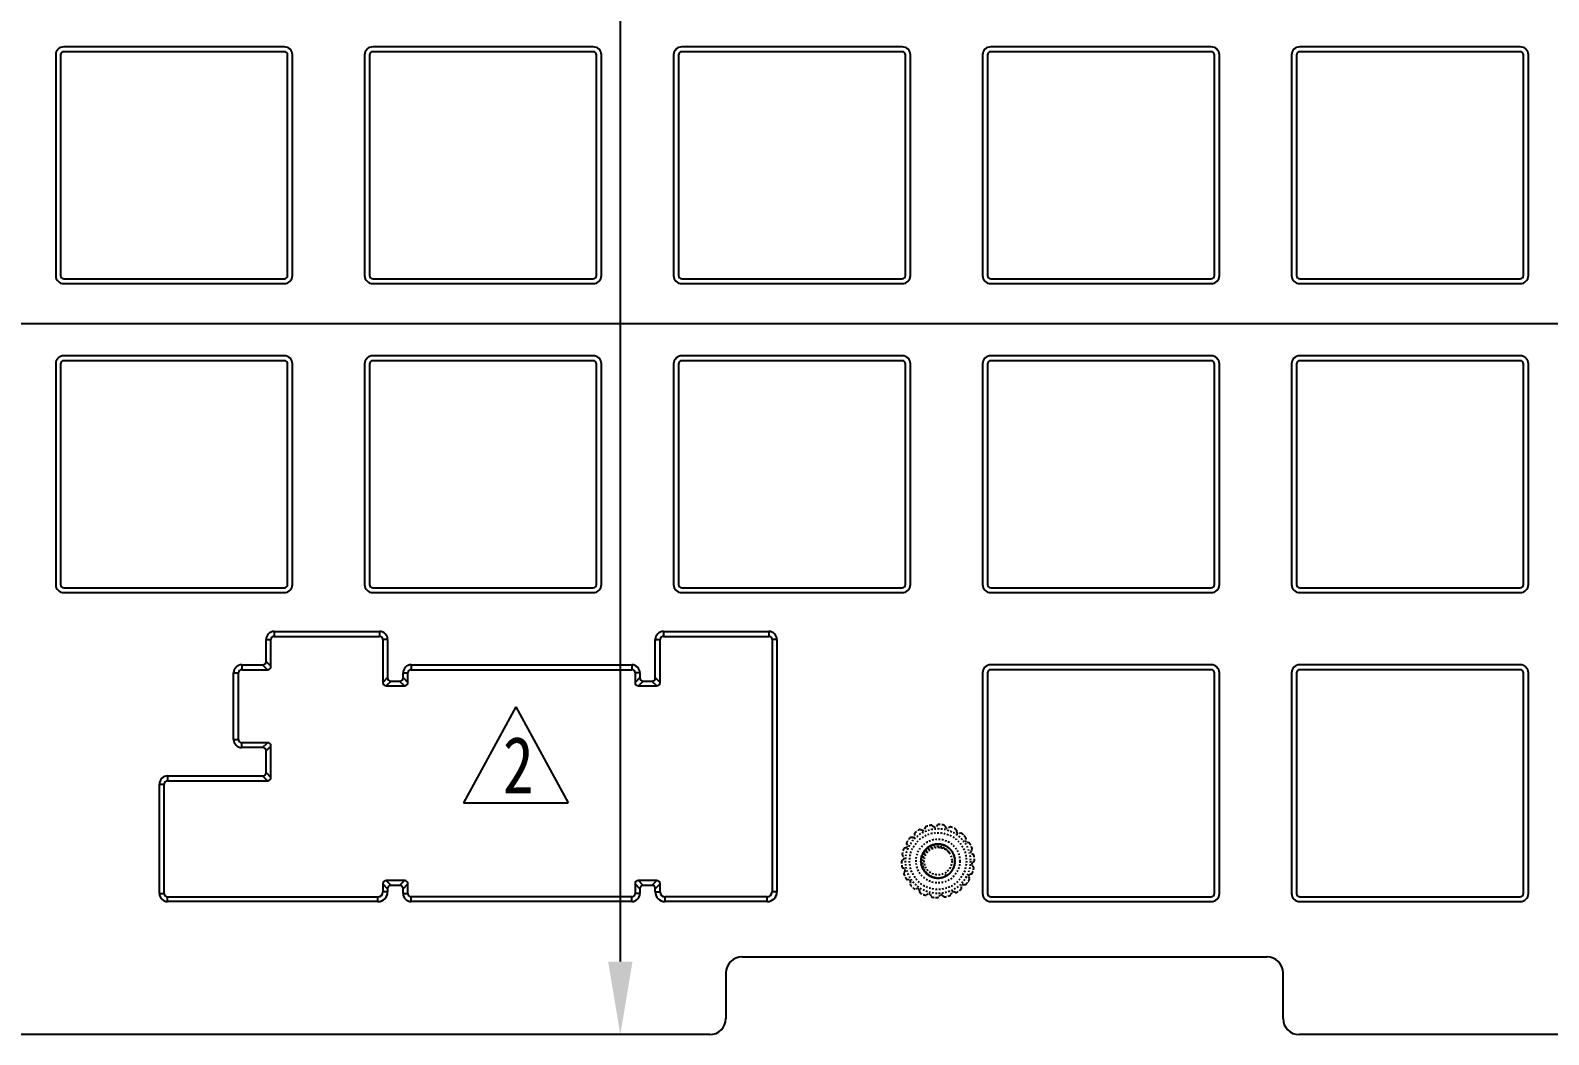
# Model space of a CAD drawing. Header units: inches. Extents: x 1493 to 1950, y -14 to 309.
# Drawn here: x 1706.8 to 1800.4, y 139.2 to 201.1 of the extents above; entities that cross this region are included whole.
import ezdxf

# ---------------------------------------------------------------- set-up
doc = ezdxf.new("R2010")
doc.units = ezdxf.units.IN
doc.header["$LTSCALE"] = 0.909449
doc.header["$MEASUREMENT"] = 0
doc.header["$PDMODE"] = 3
doc.header["$PDSIZE"] = 0.3125
doc.linetypes.add('HIDDEN', pattern=[0.2, 0.1, -0.1])
doc.linetypes.add('PHANTOM', pattern=[0.8, 0.45, -0.05, 0.1, -0.05, 0.1, -0.05])
doc.layers.get('0').update_dxf_attribs({"linetype": 'CONTINUOUS'})
doc.layers.get('Defpoints').update_dxf_attribs({"linetype": 'CONTINUOUS'})
doc.layers.add('DEFAULT_2', color=8, linetype='HIDDEN')
doc.layers.add('DEFAULT_3', color=7, linetype='PHANTOM')
doc.styles.get("Standard").update_dxf_attribs({"font": 'txt', "width": 0.8})
doc.dimstyles.get("Standard").update_dxf_attribs({"dimtxt": 6, "dimasz": 4.5, "dimexe": 1, "dimexo": 1, "dimgap": 0.09, "dimtad": 0, "dimzin": 1, "dimdsep": 46, "dimtxsty": 'Standard', "dimcen": 0.09, "dimclrd": 5, "dimclre": 5, "dimclrt": 1, "dimadec": 0, "dimazin": 0, "dimtp": 0.01, "dimtm": 0.01, "dimtfac": 1, "dimtofl": 0, "dimtmove": 0, "dimatfit": 3, "dimfxl": 0, "dimtolj": 1, "dimtzin": 4, "dimarcsym": 0})

# ---------------------------------------------------------------- blocks, each defined once
blk = doc.blocks.new('*D13')
at = {"layer": 'DEFAULT_3', "color": 3, "linetype": 'ByBlock', "lineweight": -2}
for p, q in [((1863.07, 196.292), (1863.07, 182.016)), ((1587.22, 191.792), (1587.22, 182.016)), ((1587.22, 183.016), (1581.48, 183.016)), ((1858.57, 183.016), (1591.72, 183.016))]:
    blk.add_line(p, q, dxfattribs=at)
at = {"layer": 'DEFAULT_3', "color": 3, "linetype": 'ByBlock'}
for points in [[(1591.72, 183.766), (1591.72, 182.266), (1587.22, 183.016)], [(1858.57, 182.266), (1858.57, 183.766), (1863.07, 183.016)]]:
    blk.add_solid(points, dxfattribs=at)
at = {"layer": 'Defpoints', "color": 0, "linetype": 'ByBlock'}
for p in [(1863.07, 197.292), (1587.22, 192.792), (1587.22, 183.016)]:
    blk.add_point(p, dxfattribs=at)
at = {"layer": 'DEFAULT_3', "color": 3, "linetype": 'ByBlock', "insert": (1563.83, 183.016), "char_height": 6, "attachment_point": 5}
blk.add_mtext('\\A1;275.85{\\H0.7x;\\S+0^ -0.2;}', dxfattribs=at)
blk = doc.blocks.new('*D19')
at = {"layer": 'DEFAULT_3', "color": 3, "linetype": 'ByBlock', "lineweight": -2}
for p, q in [((1743.135, 241.592), (1743.135, 246.092)), ((1742.135, 241.592), (1742.135, 241.592)), ((1743.135, 143.692), (1743.135, 237.092)), ((1747.645, 139.192), (1742.135, 139.192))]:
    blk.add_line(p, q, dxfattribs=at)
at = {"layer": 'DEFAULT_3', "color": 3, "linetype": 'ByBlock'}
for points in [[(1743.885, 237.092), (1742.385, 237.092), (1743.135, 241.592)], [(1742.385, 143.692), (1743.885, 143.692), (1743.135, 139.192)]]:
    blk.add_solid(points, dxfattribs=at)
at = {"layer": 'Defpoints', "color": 0, "linetype": 'ByBlock'}
for p in [(1743.135, 241.592), (1743.135, 241.592), (1748.645, 139.192)]:
    blk.add_point(p, dxfattribs=at)
at = {"layer": 'DEFAULT_3', "color": 3, "linetype": 'ByBlock', "insert": (1743.135, 263.382), "char_height": 6, "attachment_point": 5, "rotation": 90}
blk.add_mtext('\\A1;102.40%%P0.1', dxfattribs=at)

msp = doc.modelspace()

# ---------------------------------------------------------------- linework, layer by layer
at = {"color": 7, "linetype": 'Continuous'}
for p, q in [((1708.32, 199.592), (1708.32, 185.992)), ((1708.62, 199.592), (1708.62, 185.992)), ((1722.42, 200.092), (1708.82, 200.092)), ((1722.42, 199.792), (1708.82, 199.792)), ((1722.62, 185.992), (1722.62, 199.592)), ((1722.92, 185.992), (1722.92, 199.592)), ((1727.37, 199.592), (1727.37, 185.992)), ((1727.67, 199.592), (1727.67, 185.992)), ((1741.47, 200.092), (1727.87, 200.092)), ((1741.47, 199.792), (1727.87, 199.792)), ((1741.67, 185.992), (1741.67, 199.592)), ((1741.97, 185.992), (1741.97, 199.592)), ((1746.42, 199.592), (1746.42, 185.992)), ((1746.72, 199.592), (1746.72, 185.992)), ((1760.52, 200.092), (1746.92, 200.092)), ((1760.52, 199.792), (1746.92, 199.792)), ((1760.72, 185.992), (1760.72, 199.592)), ((1761.02, 185.992), (1761.02, 199.592)), ((1765.47, 199.592), (1765.47, 185.992)), ((1765.77, 199.592), (1765.77, 185.992)), ((1779.57, 200.092), (1765.97, 200.092)), ((1779.57, 199.792), (1765.97, 199.792)), ((1779.77, 185.992), (1779.77, 199.592)), ((1780.07, 185.992), (1780.07, 199.592)), ((1784.52, 199.592), (1784.52, 185.992)), ((1784.82, 199.592), (1784.82, 185.992)), ((1798.62, 200.092), (1785.02, 200.092)), ((1798.62, 199.792), (1785.02, 199.792)), ((1798.82, 185.992), (1798.82, 199.592)), ((1799.12, 185.992), (1799.12, 199.592)), ((1708.82, 185.792), (1722.42, 185.792)), ((1708.82, 185.492), (1722.42, 185.492)), ((1727.87, 185.792), (1741.47, 185.792)), ((1727.87, 185.492), (1741.47, 185.492)), ((1746.92, 185.792), (1760.52, 185.792)), ((1746.92, 185.492), (1760.52, 185.492)), ((1765.97, 185.792), (1779.57, 185.792)), ((1765.97, 185.492), (1779.57, 185.492)), ((1785.02, 185.792), (1798.62, 185.792)), ((1785.02, 185.492), (1798.62, 185.492)), ((1722.42, 181.042), (1708.82, 181.042)), ((1722.42, 180.742), (1708.82, 180.742)), ((1741.47, 181.042), (1727.87, 181.042)), ((1741.47, 180.742), (1727.87, 180.742)), ((1760.52, 181.042), (1746.92, 181.042)), ((1760.52, 180.742), (1746.92, 180.742)), ((1779.57, 181.042), (1765.97, 181.042)), ((1779.57, 180.742), (1765.97, 180.742)), ((1798.62, 181.042), (1785.02, 181.042)), ((1798.62, 180.742), (1785.02, 180.742)), ((1708.32, 180.542), (1708.32, 166.942)), ((1708.62, 180.542), (1708.62, 166.942)), ((1722.62, 166.942), (1722.62, 180.542)), ((1722.92, 166.942), (1722.92, 180.542)), ((1727.37, 180.542), (1727.37, 166.942)), ((1727.67, 180.542), (1727.67, 166.942)), ((1741.67, 166.942), (1741.67, 180.542)), ((1741.97, 166.942), (1741.97, 180.542)), ((1746.42, 180.542), (1746.42, 166.942)), ((1746.72, 180.542), (1746.72, 166.942)), ((1760.72, 166.942), (1760.72, 180.542)), ((1761.02, 166.942), (1761.02, 180.542)), ((1765.47, 180.542), (1765.47, 166.942)), ((1765.77, 180.542), (1765.77, 166.942)), ((1779.77, 166.942), (1779.77, 180.542)), ((1780.07, 166.942), (1780.07, 180.542)), ((1784.52, 180.542), (1784.52, 166.942)), ((1784.82, 180.542), (1784.82, 166.942)), ((1798.82, 166.942), (1798.82, 180.542)), ((1799.12, 166.942), (1799.12, 180.542)), ((1708.82, 166.742), (1722.42, 166.742)), ((1727.87, 166.742), (1741.47, 166.742)), ((1746.92, 166.742), (1760.52, 166.742)), ((1765.97, 166.742), (1779.57, 166.742)), ((1785.02, 166.742), (1798.62, 166.742)), ((1708.82, 166.442), (1722.42, 166.442)), ((1727.87, 166.442), (1741.47, 166.442)), ((1746.92, 166.442), (1760.52, 166.442)), ((1765.97, 166.442), (1779.57, 166.442)), ((1785.02, 166.442), (1798.62, 166.442)), ((1721.792, 164.048), (1728.289, 164.048)), ((1721.792, 164.048), (1721.792, 163.748)), ((1728.289, 164.048), (1728.289, 163.748)), ((1745.792, 164.048), (1752.289, 164.048)), ((1745.792, 164.048), (1745.792, 163.748)), ((1752.289, 164.048), (1752.289, 163.748)), ((1721.292, 163.548), (1721.592, 163.548)), ((1721.292, 162.204), (1721.292, 163.548)), ((1721.592, 161.892), (1721.592, 163.548)), ((1721.792, 163.748), (1728.289, 163.748)), ((1728.789, 163.548), (1728.489, 163.548)), ((1728.489, 163.548), (1728.489, 160.892)), ((1728.789, 163.548), (1728.789, 161.204)), ((1745.292, 163.548), (1745.592, 163.548)), ((1745.292, 161.204), (1745.292, 163.548)), ((1745.592, 160.892), (1745.592, 163.548)), ((1745.792, 163.748), (1752.289, 163.748)), ((1752.789, 163.548), (1752.489, 163.548)), ((1752.489, 163.548), (1752.489, 147.992)), ((1752.789, 163.548), (1752.789, 147.992)), ((1719.792, 161.992), (1721.079, 161.992)), ((1719.792, 161.992), (1719.792, 161.692)), ((1721.079, 161.992), (1721.379, 161.692)), ((1721.292, 162.204), (1721.592, 161.904)), ((1730.24, 161.992), (1743.84, 161.992)), ((1730.24, 161.992), (1730.24, 161.692)), ((1743.84, 161.992), (1743.84, 161.692)), ((1779.57, 161.992), (1765.97, 161.992)), ((1798.62, 161.992), (1785.02, 161.992)), ((1719.292, 161.492), (1719.592, 161.492)), ((1719.292, 157.392), (1719.292, 161.492)), ((1719.592, 157.392), (1719.592, 161.492)), ((1719.792, 161.692), (1721.392, 161.692)), ((1728.789, 161.204), (1728.489, 160.904)), ((1729.74, 161.492), (1730.04, 161.492)), ((1729.74, 161.204), (1729.74, 161.492)), ((1729.74, 161.204), (1730.04, 160.904)), ((1730.04, 160.892), (1730.04, 161.492)), ((1730.24, 161.692), (1743.84, 161.692)), ((1744.34, 161.492), (1744.04, 161.492)), ((1744.04, 161.492), (1744.04, 160.892)), ((1744.34, 161.204), (1744.04, 160.904)), ((1744.34, 161.492), (1744.34, 161.204)), ((1745.292, 161.204), (1745.592, 160.904)), ((1765.47, 161.492), (1765.47, 147.892)), ((1765.77, 161.492), (1765.77, 147.892)), ((1779.57, 161.692), (1765.97, 161.692)), ((1779.77, 147.892), (1779.77, 161.492)), ((1780.07, 147.892), (1780.07, 161.492)), ((1784.52, 161.492), (1784.52, 147.892)), ((1784.82, 161.492), (1784.82, 147.892)), ((1798.62, 161.692), (1785.02, 161.692)), ((1798.82, 147.892), (1798.82, 161.492)), ((1799.12, 147.892), (1799.12, 161.492)), ((1728.689, 160.692), (1729.84, 160.692)), ((1729.001, 160.992), (1728.701, 160.692)), ((1729.001, 160.992), (1729.528, 160.992)), ((1729.528, 160.992), (1729.828, 160.692)), ((1744.24, 160.692), (1745.392, 160.692)), ((1744.552, 160.992), (1744.252, 160.692)), ((1744.552, 160.992), (1745.079, 160.992)), ((1745.079, 160.992), (1745.379, 160.692)), ((1719.292, 157.392), (1719.592, 157.392)), ((1721.392, 157.192), (1719.792, 157.192)), ((1719.792, 156.892), (1719.792, 157.192)), ((1721.079, 156.892), (1719.792, 156.892)), ((1721.079, 156.892), (1721.379, 157.192)), ((1721.292, 156.68), (1721.592, 156.98)), ((1721.292, 155.353), (1721.292, 156.68)), ((1721.592, 155.041), (1721.592, 156.992)), ((1714.717, 154.641), (1715.017, 154.641)), ((1714.717, 147.892), (1714.717, 154.641)), ((1715.017, 147.892), (1715.017, 154.641)), ((1715.217, 155.141), (1721.079, 155.141)), ((1715.217, 155.141), (1715.217, 154.841)), ((1715.217, 154.841), (1721.392, 154.841)), ((1721.079, 155.141), (1721.379, 154.841)), ((1721.292, 155.353), (1721.592, 155.053)), ((1728.489, 148.492), (1728.489, 147.992)), ((1728.789, 148.18), (1728.489, 148.48)), ((1728.789, 147.992), (1728.489, 147.992)), ((1729.84, 148.692), (1728.689, 148.692)), ((1729.001, 148.392), (1728.701, 148.692)), ((1728.789, 148.18), (1728.789, 147.992)), ((1729.528, 148.392), (1729.001, 148.392)), ((1729.528, 148.392), (1729.828, 148.692)), ((1729.74, 148.18), (1730.04, 148.48)), ((1729.74, 147.892), (1729.74, 148.18)), ((1730.04, 147.892), (1730.04, 148.492)), ((1744.04, 148.492), (1744.04, 147.892)), ((1744.34, 148.18), (1744.04, 148.48)), ((1745.392, 148.692), (1744.24, 148.692)), ((1744.552, 148.392), (1744.252, 148.692)), ((1744.34, 148.18), (1744.34, 147.892)), ((1745.079, 148.392), (1744.552, 148.392)), ((1745.079, 148.392), (1745.379, 148.692)), ((1745.292, 148.18), (1745.592, 148.48)), ((1745.292, 147.992), (1745.292, 148.18)), ((1745.292, 147.992), (1745.592, 147.992)), ((1745.592, 147.992), (1745.592, 148.492)), ((1752.789, 147.992), (1752.489, 147.992)), ((1714.717, 147.892), (1715.017, 147.892)), ((1715.217, 147.692), (1728.189, 147.692)), ((1715.217, 147.392), (1715.217, 147.692)), ((1728.189, 147.392), (1715.217, 147.392)), ((1728.189, 147.392), (1728.189, 147.692)), ((1729.74, 147.892), (1730.04, 147.892)), ((1743.84, 147.692), (1730.24, 147.692)), ((1730.24, 147.392), (1730.24, 147.692)), ((1743.84, 147.392), (1730.24, 147.392)), ((1743.84, 147.392), (1743.84, 147.692)), ((1744.34, 147.892), (1744.04, 147.892)), ((1752.189, 147.692), (1745.892, 147.692)), ((1745.892, 147.392), (1745.892, 147.692)), ((1752.189, 147.392), (1745.892, 147.392)), ((1752.189, 147.392), (1752.189, 147.692)), ((1765.97, 147.692), (1779.57, 147.692)), ((1765.97, 147.392), (1779.57, 147.392)), ((1785.02, 147.692), (1798.62, 147.692)), ((1785.02, 147.392), (1798.62, 147.392)), ((1750.645, 143.992), (1782.995, 143.992)), ((1749.645, 142.992), (1749.645, 140.192)), ((1783.995, 140.192), (1783.995, 142.992)), ((1748.645, 139.192), (1701.645, 139.192)), ((1831.995, 139.192), (1784.995, 139.192))]:
    msp.add_line(p, q, dxfattribs=at)
at = {"color": 2}
for p, q in [((1736.691, 159.406), (1733.471, 153.487)), ((1736.691, 159.406), (1739.912, 153.487)), ((1733.471, 153.487), (1739.912, 153.487))]:
    msp.add_line(p, q, dxfattribs=at)
at = {"color": 7, "linetype": 'Continuous'}
for centre, radius, start, end in [((1708.82, 199.592), 0.5, 90.00013, 180.00011), ((1708.82, 199.592), 0.2, 90.00001, 180.00005), ((1722.42, 199.592), 0.5, 0.00013, 89.99999), ((1722.42, 199.592), 0.2, 0, 90.00003), ((1727.87, 199.592), 0.5, 90.00013, 180.00011), ((1727.87, 199.592), 0.2, 90.00001, 180.00005), ((1741.47, 199.592), 0.5, 0.00013, 89.99999), ((1741.47, 199.592), 0.2, 0, 90.00003), ((1746.92, 199.592), 0.5, 90.00013, 180.00011), ((1746.92, 199.592), 0.2, 90.00001, 180.00005), ((1760.52, 199.592), 0.5, 0.00013, 89.99999), ((1760.52, 199.592), 0.2, 0, 90.00003), ((1765.97, 199.592), 0.5, 90.00013, 180.00011), ((1765.97, 199.592), 0.2, 90.00001, 180.00005), ((1779.57, 199.592), 0.5, 0.00013, 89.99999), ((1779.57, 199.592), 0.2, 0, 90.00003), ((1785.02, 199.592), 0.5, 90.00013, 180.00011), ((1785.02, 199.592), 0.2, 90.00001, 180.00005), ((1798.62, 199.592), 0.5, 0.00013, 89.99999), ((1798.62, 199.592), 0.2, 0, 90.00003), ((1708.82, 185.992), 0.5, 180.00013, 269.99999), ((1708.82, 185.992), 0.2, 180.00001, 270.00001), ((1722.42, 185.992), 0.5, 270.00013, 0.00011), ((1722.42, 185.992), 0.2, 270.00001, 360), ((1727.87, 185.992), 0.5, 180.00013, 269.99999), ((1727.87, 185.992), 0.2, 180.00001, 270.00001), ((1741.47, 185.992), 0.5, 270.00013, 0.00011), ((1741.47, 185.992), 0.2, 270.00001, 360), ((1746.92, 185.992), 0.5, 180.00013, 269.99999), ((1746.92, 185.992), 0.2, 180.00001, 270.00001), ((1760.52, 185.992), 0.5, 270.00013, 0.00011), ((1760.52, 185.992), 0.2, 270.00001, 360), ((1765.97, 185.992), 0.5, 180.00013, 269.99999), ((1765.97, 185.992), 0.2, 180.00001, 270.00001), ((1779.57, 185.992), 0.5, 270.00013, 0.00011), ((1779.57, 185.992), 0.2, 270.00001, 360), ((1785.02, 185.992), 0.5, 180.00013, 269.99999), ((1785.02, 185.992), 0.2, 180.00001, 270.00001), ((1798.62, 185.992), 0.5, 270.00013, 0.00011), ((1798.62, 185.992), 0.2, 270.00001, 360), ((1708.82, 180.542), 0.5, 90.00013, 180.00011), ((1708.82, 180.542), 0.2, 90.00001, 180.00005), ((1722.42, 180.542), 0.5, 0.00013, 89.99999), ((1722.42, 180.542), 0.2, 0, 90.00003), ((1727.87, 180.542), 0.5, 90.00013, 180.00011), ((1727.87, 180.542), 0.2, 90.00001, 180.00005), ((1741.47, 180.542), 0.5, 0.00013, 89.99999), ((1741.47, 180.542), 0.2, 0, 90.00003), ((1746.92, 180.542), 0.5, 90.00013, 180.00011), ((1746.92, 180.542), 0.2, 90.00001, 180.00005), ((1760.52, 180.542), 0.5, 0.00013, 89.99999), ((1760.52, 180.542), 0.2, 0, 90.00003), ((1765.97, 180.542), 0.5, 90.00013, 180.00011), ((1765.97, 180.542), 0.2, 90.00001, 180.00005), ((1779.57, 180.542), 0.5, 0.00013, 89.99999), ((1779.57, 180.542), 0.2, 0, 90.00003), ((1785.02, 180.542), 0.5, 90.00013, 180.00011), ((1785.02, 180.542), 0.2, 90.00001, 180.00005), ((1798.62, 180.542), 0.5, 0.00013, 89.99999), ((1798.62, 180.542), 0.2, 0, 90.00003), ((1708.82, 166.942), 0.5, 180.00013, 269.99999), ((1708.82, 166.942), 0.2, 180.00001, 270.00001), ((1722.42, 166.942), 0.5, 270.00013, 0.00011), ((1722.42, 166.942), 0.2, 270.00001, 360), ((1727.87, 166.942), 0.5, 180.00013, 269.99999), ((1727.87, 166.942), 0.2, 180.00001, 270.00001), ((1741.47, 166.942), 0.5, 270.00013, 0.00011), ((1741.47, 166.942), 0.2, 270.00001, 360), ((1746.92, 166.942), 0.5, 180.00013, 269.99999), ((1746.92, 166.942), 0.2, 180.00001, 270.00001), ((1760.52, 166.942), 0.5, 270.00013, 0.00011), ((1760.52, 166.942), 0.2, 270.00001, 360), ((1765.97, 166.942), 0.5, 180.00013, 269.99999), ((1765.97, 166.942), 0.2, 180.00001, 270.00001), ((1779.57, 166.942), 0.5, 270.00013, 0.00011), ((1779.57, 166.942), 0.2, 270.00001, 360), ((1785.02, 166.942), 0.5, 180.00013, 269.99999), ((1785.02, 166.942), 0.2, 180.00001, 270.00001), ((1798.62, 166.942), 0.5, 270.00013, 0.00011), ((1798.62, 166.942), 0.2, 270.00001, 360), ((1721.792, 163.548), 0.5, 90, 180), ((1728.289, 163.548), 0.5, 0, 90), ((1745.792, 163.548), 0.5, 90, 180), ((1752.289, 163.548), 0.5, 0, 90), ((1721.792, 163.548), 0.2, 90, 180), ((1728.289, 163.548), 0.2, 0, 90), ((1745.792, 163.548), 0.2, 90, 180), ((1752.289, 163.548), 0.2, 0, 90), ((1719.792, 161.492), 0.5, 90, 180), ((1730.24, 161.492), 0.5, 90, 180), ((1743.84, 161.492), 0.5, 0, 90), ((1765.97, 161.492), 0.5, 90.00013, 180.00011), ((1779.57, 161.492), 0.5, 0.00013, 89.99999), ((1785.02, 161.492), 0.5, 90.00013, 180.00011), ((1798.62, 161.492), 0.5, 0.00013, 89.99999), ((1719.792, 161.492), 0.2, 90, 180), ((1721.392, 161.892), 0.2, 270, 360), ((1730.24, 161.492), 0.2, 90, 180), ((1743.84, 161.492), 0.2, 0, 90), ((1765.97, 161.492), 0.2, 90.00001, 180.00005), ((1779.57, 161.492), 0.2, 0, 90.00003), ((1785.02, 161.492), 0.2, 90.00001, 180.00005), ((1798.62, 161.492), 0.2, 0, 90.00003), ((1728.689, 160.892), 0.2, 180, 270), ((1729.84, 160.892), 0.2, 270, 360), ((1744.24, 160.892), 0.2, 180, 270), ((1745.392, 160.892), 0.2, 270, 360), ((1719.792, 157.392), 0.5, 180, 270), ((1719.792, 157.392), 0.2, 180, 270), ((1721.392, 156.992), 0.2, 0, 90), ((1715.217, 154.641), 0.5, 90, 180), ((1715.217, 154.641), 0.2, 90, 180), ((1721.392, 155.041), 0.2, 270, 360), ((1728.189, 147.992), 0.6, 270, 360), ((1728.189, 147.992), 0.3, 270, 360), ((1728.689, 148.492), 0.2, 90, 180), ((1729.84, 148.492), 0.2, 0, 90), ((1744.24, 148.492), 0.2, 90, 180), ((1745.892, 147.992), 0.6, 180, 270), ((1745.392, 148.492), 0.2, 0, 90), ((1745.892, 147.992), 0.3, 180, 270), ((1752.189, 147.992), 0.6, 270, 360), ((1752.189, 147.992), 0.3, 270, 360), ((1715.217, 147.892), 0.5, 180, 270), ((1715.217, 147.892), 0.2, 180, 270), ((1730.24, 147.892), 0.5, 180, 270), ((1730.24, 147.892), 0.2, 180, 270), ((1743.84, 147.892), 0.5, 270, 360), ((1743.84, 147.892), 0.2, 270, 360), ((1765.97, 147.892), 0.5, 180.00013, 269.99999), ((1765.97, 147.892), 0.2, 180.00001, 270.00001), ((1779.57, 147.892), 0.5, 270.00013, 0.00011), ((1779.57, 147.892), 0.2, 270.00001, 360), ((1785.02, 147.892), 0.5, 180.00013, 269.99999), ((1785.02, 147.892), 0.2, 180.00001, 270.00001), ((1798.62, 147.892), 0.5, 270.00013, 0.00011), ((1798.62, 147.892), 0.2, 270.00001, 360), ((1750.645, 142.992), 1, 90, 180), ((1782.995, 142.992), 1, 0, 90), ((1748.645, 140.192), 1, 270, 360), ((1784.995, 140.192), 1, 180, 270)]:
    msp.add_arc(centre, radius, start, end, dxfattribs=at)
for centre, major_axis in [((1720.867, 162.416), (0.367, -0.367)), ((1729.213, 161.416), (-0.367, -0.367)), ((1729.316, 161.416), (0.367, -0.367)), ((1744.765, 161.416), (-0.367, -0.367)), ((1744.867, 161.416), (0.367, -0.367)), ((1720.867, 156.468), (0.367, 0.367)), ((1720.867, 155.565), (0.367, -0.367)), ((1729.213, 147.968), (-0.367, 0.367)), ((1729.316, 147.968), (0.367, 0.367)), ((1744.765, 147.968), (-0.367, 0.367)), ((1744.867, 147.968), (0.367, 0.367))]:
    msp.add_ellipse(centre, major_axis=major_axis, ratio=0.57735, start_param=-0.523599, end_param=0.523599, dxfattribs=at)
at = {"layer": 'DEFAULT_2', "color": 8, "linetype": 'HIDDEN'}
for p, q in [((1761.76, 151.782), (1761.638, 151.825)), ((1761.933, 151.963), (1761.887, 151.841)), ((1762.465, 151.996), (1762.364, 152.078)), ((1762.689, 152.107), (1762.604, 152.008)), ((1763.133, 152.068), (1763.2, 151.956)), ((1763.448, 151.983), (1763.335, 151.92)), ((1763.853, 151.795), (1763.877, 151.667)), ((1760.77, 150.724), (1760.648, 150.678)), ((1760.786, 150.973), (1760.829, 150.85)), ((1761.172, 151.34), (1761.042, 151.339)), ((1761.272, 151.569), (1761.271, 151.439)), ((1762.719, 150.742), (1762.719, 150.939)), ((1764.119, 151.608), (1763.991, 151.587)), ((1764.435, 151.292), (1764.414, 151.164)), ((1764.622, 151.026), (1764.494, 151.05)), ((1760.603, 150.007), (1760.504, 149.922)), ((1760.533, 150.247), (1760.615, 150.146)), ((1764.81, 150.621), (1764.747, 150.508)), ((1764.895, 150.306), (1764.783, 150.373)), ((1764.934, 149.862), (1764.835, 149.777)), ((1760.655, 149.411), (1760.543, 149.477)), ((1760.691, 149.276), (1760.627, 149.163)), ((1763.221, 148.973), (1763.126, 149.146)), ((1764.609, 148.933), (1764.652, 148.811)), ((1764.79, 149.106), (1764.668, 149.06)), ((1764.823, 149.638), (1764.905, 149.537)), ((1760.944, 148.734), (1760.816, 148.758)), ((1761.024, 148.62), (1761.003, 148.492)), ((1761.447, 148.197), (1761.319, 148.176)), ((1761.561, 148.117), (1761.585, 147.989)), ((1763.551, 147.943), (1763.505, 147.821)), ((1763.8, 147.959), (1763.677, 148.002)), ((1764.166, 148.215), (1764.167, 148.345)), ((1764.266, 148.443), (1764.396, 148.445)), ((1762.103, 147.864), (1761.99, 147.8)), ((1762.238, 147.828), (1762.304, 147.716)), ((1762.834, 147.776), (1762.749, 147.677)), ((1763.074, 147.706), (1762.973, 147.788))]:
    msp.add_line(p, q, dxfattribs=at)
for radius in [2, 1.75, 1.35, 0.85]:
    msp.add_circle((1762.719, 149.892), radius, dxfattribs=at)
for centre, radius, start, end in [((1762.719, 149.892), 2.25, 121.21228, 128.78772), ((1761.605, 151.731), 0.1, 70.68927, 121.21228), ((1761.794, 151.876), 0.1, 250.68927, 339.31073), ((1762.027, 151.927), 0.1, 108.78772, 159.31073), ((1762.719, 149.892), 2.25, 101.21228, 108.78772), ((1762.301, 152.001), 0.1, 50.68927, 101.21228), ((1762.528, 152.073), 0.1, 230.68927, 319.31073), ((1762.764, 152.041), 0.1, 88.78772, 139.31073), ((1762.719, 149.892), 2.25, 81.21228, 88.78772), ((1763.047, 152.017), 0.1, 30.68927, 81.21228), ((1763.286, 152.007), 0.1, 210.68927, 299.31073), ((1763.497, 151.896), 0.1, 68.78772, 119.31073), ((1762.719, 149.892), 2.25, 61.21228, 68.78772), ((1763.754, 151.776), 0.1, 10.68927, 61.21228), ((1763.975, 151.686), 0.1, 190.68927, 279.31073), ((1760.734, 150.817), 0.1, 290.68927, 19.31073), ((1760.88, 151.006), 0.1, 148.78772, 199.31073), ((1762.719, 149.892), 2.25, 141.21228, 148.78772), ((1761.043, 151.239), 0.1, 90.68927, 141.21228), ((1761.171, 151.44), 0.1, 270.68927, 359.31073), ((1761.372, 151.568), 0.1, 128.78772, 179.31073), ((1764.135, 151.509), 0.1, 48.78772, 99.31073), ((1762.719, 149.892), 2.25, 41.21228, 48.78772), ((1764.336, 151.308), 0.1, 350.68927, 41.21228), ((1764.513, 151.148), 0.1, 170.68927, 259.31073), ((1764.603, 150.927), 0.1, 28.78772, 79.31073), ((1762.719, 149.892), 2.25, 21.21228, 28.78772), ((1760.569, 149.846), 0.1, 130.68927, 181.21228), ((1762.719, 149.892), 2.25, 181.21228, 188.78772), ((1760.61, 150.31), 0.1, 168.78772, 219.31073), ((1762.719, 149.892), 2.25, 161.21228, 168.78772), ((1760.684, 150.584), 0.1, 110.68927, 161.21228), ((1760.538, 150.083), 0.1, 310.68927, 39.31073), ((1762.931, 149.744), 0.825, 53.64653, 58.49447), ((1764.834, 150.459), 0.1, 150.68927, 239.31073), ((1764.723, 150.67), 0.1, 330.68927, 21.21228), ((1764.844, 150.22), 0.1, 8.78772, 59.31073), ((1764.868, 149.937), 0.1, 310.68927, 1.21228), ((1762.719, 149.892), 2.25, 1.21228, 8.78772), ((1760.594, 149.563), 0.1, 188.78772, 239.31073), ((1760.715, 149.114), 0.1, 150.68927, 201.21228), ((1762.719, 149.892), 2.25, 201.21228, 208.78772), ((1760.604, 149.325), 0.1, 330.68927, 59.31073), ((1764.704, 148.966), 0.1, 110.68927, 199.31073), ((1764.754, 149.199), 0.1, 290.68927, 341.21228), ((1764.9, 149.701), 0.1, 130.68927, 219.31073), ((1762.719, 149.892), 2.25, 341.21228, 348.78772), ((1764.828, 149.474), 0.1, 348.78772, 39.31073), ((1760.835, 148.857), 0.1, 208.78772, 259.31073), ((1760.925, 148.636), 0.1, 350.68927, 79.31073), ((1761.102, 148.475), 0.1, 170.68927, 221.21228), ((1762.719, 149.892), 2.25, 221.21228, 228.78772), ((1761.302, 148.274), 0.1, 228.78772, 279.31073), ((1761.463, 148.098), 0.1, 10.68927, 99.31073), ((1761.684, 148.008), 0.1, 190.68927, 241.21228), ((1762.719, 149.892), 2.25, 241.21228, 248.78772), ((1763.644, 147.907), 0.1, 70.68927, 159.31073), ((1763.833, 148.053), 0.1, 250.68927, 301.21228), ((1762.719, 149.892), 2.25, 301.21228, 308.78772), ((1764.066, 148.216), 0.1, 308.78772, 359.31073), ((1764.267, 148.343), 0.1, 90.68927, 179.31073), ((1764.395, 148.545), 0.1, 270.68927, 321.21228), ((1762.719, 149.892), 2.25, 321.21228, 328.78772), ((1764.558, 148.778), 0.1, 328.78772, 19.31073), ((1761.941, 147.888), 0.1, 248.78772, 299.31073), ((1762.152, 147.777), 0.1, 30.68927, 119.31073), ((1762.39, 147.767), 0.1, 210.68927, 261.21228), ((1762.719, 149.892), 2.25, 261.21228, 268.78772), ((1762.673, 147.742), 0.1, 268.78772, 319.31073), ((1762.91, 147.71), 0.1, 50.68927, 139.31073), ((1763.137, 147.783), 0.1, 230.68927, 281.21228), ((1762.719, 149.892), 2.25, 281.21228, 288.78772), ((1763.411, 147.856), 0.1, 288.78772, 339.31073)]:
    msp.add_arc(centre, radius, start, end, dxfattribs=at)
for points, knots in [([(1762.719, 150.939), (1762.72, 150.94), (1762.721, 150.939), (1762.723, 150.939), (1762.726, 150.939), (1762.729, 150.939), (1762.732, 150.939), (1762.738, 150.939), (1762.746, 150.939), (1762.755, 150.939), (1762.764, 150.938), (1762.776, 150.938), (1762.791, 150.937), (1762.809, 150.936), (1762.833, 150.933), (1762.863, 150.93), (1762.898, 150.924), (1762.946, 150.915), (1763.004, 150.901), (1763.073, 150.879), (1763.14, 150.852), (1763.205, 150.821), (1763.289, 150.773), (1763.387, 150.703), (1763.492, 150.604), (1763.582, 150.491), (1763.681, 150.325), (1763.745, 150.141), (1763.768, 149.95), (1763.765, 149.757), (1763.713, 149.52), (1763.597, 149.306), (1763.472, 149.159), (1763.365, 149.063), (1763.245, 148.982), (1763.072, 148.898), (1762.883, 148.849), (1762.69, 148.841), (1762.499, 148.86), (1762.313, 148.918), (1762.144, 149.012), (1761.991, 149.128), (1761.863, 149.275), (1761.769, 149.443), (1761.716, 149.578), (1761.683, 149.719), (1761.669, 149.862), (1761.674, 150.007), (1761.7, 150.149), (1761.745, 150.287), (1761.809, 150.417), (1761.889, 150.537), (1761.986, 150.645), (1762.096, 150.738), (1762.218, 150.816), (1762.35, 150.876), (1762.535, 150.931), (1762.729, 150.947), (1762.92, 150.923), (1763.106, 150.874), (1763.28, 150.785), (1763.43, 150.666), (1763.563, 150.526), (1763.69, 150.318), (1763.77, 150.038), (1763.769, 149.747), (1763.691, 149.466), (1763.538, 149.218), (1763.324, 149.02), (1763.064, 148.889), (1762.778, 148.832), (1762.488, 148.857), (1762.215, 148.958), (1761.98, 149.131), (1761.83, 149.323), (1761.746, 149.496), (1761.686, 149.679), (1761.664, 149.872), (1761.682, 150.064), (1761.727, 150.251), (1761.81, 150.428), (1761.926, 150.581), (1762.028, 150.684), (1762.144, 150.771), (1762.27, 150.842), (1762.404, 150.895), (1762.545, 150.928), (1762.689, 150.942), (1762.834, 150.936), (1762.976, 150.911), (1763.113, 150.866), (1763.243, 150.802), (1763.364, 150.722), (1763.472, 150.625), (1763.596, 150.479), (1763.689, 150.307), (1763.744, 150.123), (1763.773, 149.932), (1763.76, 149.69), (1763.666, 149.414), (1763.5, 149.175), (1763.276, 148.988), (1763.009, 148.872), (1762.72, 148.831), (1762.432, 148.871), (1762.164, 148.987), (1761.94, 149.173), (1761.773, 149.412), (1761.678, 149.687), (1761.661, 149.978), (1761.704, 150.168), (1761.738, 150.258)], [0, 0, 0, 0, 0.00012, 0.000241, 0.000364, 0.000486, 0.000731, 0.000975, 0.001465, 0.001954, 0.002443, 0.002932, 0.003911, 0.004889, 0.005868, 0.007825, 0.009782, 0.011739, 0.015652, 0.019566, 0.023479, 0.027392, 0.031306, 0.039129, 0.046951, 0.054774, 0.062597, 0.078205, 0.086027, 0.09385, 0.109459, 0.125067, 0.13289, 0.140713, 0.148535, 0.156358, 0.171967, 0.17979, 0.187613, 0.203222, 0.211045, 0.218867, 0.234477, 0.242299, 0.250122, 0.257945, 0.265768, 0.27359, 0.281413, 0.289236, 0.297059, 0.304881, 0.312704, 0.320527, 0.32835, 0.336172, 0.343995, 0.359604, 0.367427, 0.37525, 0.390859, 0.398682, 0.406504, 0.422114, 0.437721, 0.45333, 0.468939, 0.484547, 0.500156, 0.515764, 0.531373, 0.546981, 0.56259, 0.578198, 0.593807, 0.60163, 0.609452, 0.625062, 0.632884, 0.640707, 0.656317, 0.664139, 0.671962, 0.679785, 0.687608, 0.69543, 0.703253, 0.711076, 0.718899, 0.726721, 0.734544, 0.742367, 0.75019, 0.758012, 0.765835, 0.781444, 0.789267, 0.79709, 0.812699, 0.828307, 0.843916, 0.859524, 0.875133, 0.890741, 0.906349, 0.921958, 0.937566, 0.953175, 0.968783, 0.984392, 1, 1, 1, 1]), ([(1763.221, 148.973), (1763.305, 149.018), (1763.462, 149.134), (1763.639, 149.365), (1763.749, 149.635), (1763.779, 149.925), (1763.731, 150.212), (1763.605, 150.475), (1763.413, 150.695), (1763.168, 150.852), (1762.89, 150.939), (1762.599, 150.945), (1762.316, 150.874), (1762.065, 150.727), (1761.896, 150.552), (1761.793, 150.389), (1761.714, 150.213), (1761.672, 150.023), (1761.67, 149.83), (1761.688, 149.687), (1761.726, 149.547), (1761.783, 149.414), (1761.857, 149.29), (1761.948, 149.178), (1762.054, 149.079), (1762.172, 148.995), (1762.3, 148.928), (1762.436, 148.88), (1762.578, 148.851), (1762.722, 148.841), (1762.867, 148.851), (1763.055, 148.892), (1763.233, 148.971), (1763.39, 149.083), (1763.529, 149.216), (1763.639, 149.376), (1763.714, 149.554), (1763.763, 149.74), (1763.776, 149.983), (1763.712, 150.267), (1763.571, 150.523), (1763.368, 150.731), (1763.115, 150.876), (1762.832, 150.947), (1762.541, 150.937), (1762.263, 150.85), (1762.02, 150.689), (1761.829, 150.47), (1761.706, 150.205), (1761.666, 149.966), (1761.675, 149.773), (1761.71, 149.584), (1761.784, 149.403), (1761.891, 149.244), (1762.021, 149.101), (1762.178, 148.986), (1762.353, 148.906), (1762.492, 148.866), (1762.635, 148.845), (1762.78, 148.843), (1762.923, 148.861), (1763.063, 148.899), (1763.196, 148.956), (1763.32, 149.03), (1763.433, 149.121), (1763.532, 149.226), (1763.616, 149.344), (1763.682, 149.473), (1763.731, 149.609), (1763.77, 149.797), (1763.769, 149.992), (1763.729, 150.181), (1763.664, 150.362), (1763.536, 150.568), (1763.321, 150.766), (1763.061, 150.896), (1762.775, 150.952), (1762.484, 150.926), (1762.211, 150.824), (1761.978, 150.65), (1761.798, 150.42), (1761.69, 150.149), (1761.658, 149.86), (1761.708, 149.573), (1761.832, 149.309), (1761.961, 149.163), (1762.033, 149.1)], [0, 0, 0, 0, 0.015607, 0.031223, 0.046835, 0.06245, 0.078063, 0.093677, 0.10929, 0.124903, 0.140518, 0.156129, 0.171746, 0.187356, 0.202973, 0.210795, 0.21862, 0.234238, 0.24206, 0.249884, 0.257712, 0.265539, 0.273362, 0.281185, 0.289013, 0.29684, 0.304663, 0.312486, 0.320313, 0.328141, 0.335965, 0.343787, 0.359406, 0.36723, 0.375052, 0.39067, 0.398495, 0.406317, 0.421934, 0.437545, 0.45316, 0.468772, 0.484387, 0.5, 0.515613, 0.531228, 0.54684, 0.562455, 0.578066, 0.593683, 0.601505, 0.60933, 0.624948, 0.63277, 0.640594, 0.656213, 0.664035, 0.671859, 0.679687, 0.687514, 0.695337, 0.70316, 0.710987, 0.718815, 0.726638, 0.734461, 0.742288, 0.750116, 0.75794, 0.765762, 0.78138, 0.789205, 0.797027, 0.812644, 0.828254, 0.843871, 0.859482, 0.875097, 0.89071, 0.906323, 0.921937, 0.93755, 0.953165, 0.968777, 0.984393, 1, 1, 1, 1]), ([(1762.033, 149.1), (1762.105, 149.037), (1762.269, 148.931), (1762.547, 148.845), (1762.838, 148.837), (1763.12, 148.91), (1763.373, 149.056), (1763.575, 149.266), (1763.714, 149.522), (1763.776, 149.807), (1763.76, 150.098), (1763.664, 150.373), (1763.498, 150.612), (1763.272, 150.797), (1763.05, 150.894), (1762.861, 150.933), (1762.669, 150.946), (1762.476, 150.919), (1762.295, 150.854), (1762.167, 150.786), (1762.049, 150.701), (1761.944, 150.602), (1761.854, 150.489), (1761.78, 150.364), (1761.725, 150.231), (1761.687, 150.091), (1761.669, 149.948), (1761.672, 149.803), (1761.694, 149.66), (1761.736, 149.521), (1761.796, 149.39), (1761.899, 149.227), (1762.036, 149.088), (1762.195, 148.981), (1762.368, 148.896), (1762.558, 148.849), (1762.75, 148.841), (1762.942, 148.86), (1763.173, 148.934), (1763.418, 149.093), (1763.608, 149.314), (1763.733, 149.577), (1763.779, 149.865), (1763.747, 150.154), (1763.636, 150.424), (1763.458, 150.654), (1763.222, 150.825), (1762.949, 150.928), (1762.659, 150.951), (1762.42, 150.904), (1762.243, 150.829), (1762.078, 150.73), (1761.934, 150.598), (1761.823, 150.441), (1761.734, 150.27), (1761.681, 150.082), (1761.668, 149.89), (1761.678, 149.746), (1761.708, 149.604), (1761.757, 149.468), (1761.824, 149.34), (1761.909, 149.223), (1762.009, 149.118), (1762.122, 149.027), (1762.246, 148.953), (1762.379, 148.897), (1762.519, 148.86), (1762.663, 148.843), (1762.807, 148.845), (1762.998, 148.874), (1763.18, 148.943), (1763.343, 149.046), (1763.49, 149.171), (1763.638, 149.363), (1763.748, 149.633), (1763.779, 149.923), (1763.731, 150.21), (1763.606, 150.473), (1763.415, 150.693), (1763.17, 150.852), (1762.892, 150.939), (1762.601, 150.946), (1762.318, 150.875), (1762.066, 150.728), (1761.863, 150.519), (1761.771, 150.348), (1761.738, 150.258)], [0, 0, 0, 0, 0.015607, 0.031223, 0.046835, 0.06245, 0.078063, 0.093677, 0.10929, 0.124903, 0.140518, 0.156129, 0.171746, 0.187356, 0.202973, 0.210795, 0.21862, 0.234238, 0.24206, 0.249884, 0.257712, 0.265539, 0.273362, 0.281185, 0.289013, 0.29684, 0.304663, 0.312486, 0.320313, 0.328141, 0.335965, 0.343787, 0.359406, 0.36723, 0.375052, 0.39067, 0.398495, 0.406317, 0.421934, 0.437545, 0.45316, 0.468772, 0.484387, 0.5, 0.515613, 0.531228, 0.54684, 0.562455, 0.578066, 0.593683, 0.601505, 0.60933, 0.624948, 0.63277, 0.640594, 0.656213, 0.664035, 0.671859, 0.679687, 0.687514, 0.695337, 0.70316, 0.710987, 0.718815, 0.726638, 0.734461, 0.742288, 0.750116, 0.75794, 0.765762, 0.78138, 0.789205, 0.797027, 0.812644, 0.828254, 0.843871, 0.859482, 0.875097, 0.89071, 0.906323, 0.921937, 0.93755, 0.953165, 0.968777, 0.984393, 1, 1, 1, 1]), ([(1763.42, 150.408), (1763.369, 150.484), (1763.274, 150.586), (1763.122, 150.688), (1762.997, 150.746), (1762.865, 150.784), (1762.728, 150.802), (1762.59, 150.799), (1762.455, 150.775), (1762.324, 150.731), (1762.202, 150.668), (1762.09, 150.589), (1761.991, 150.493), (1761.907, 150.384), (1761.839, 150.264), (1761.789, 150.136), (1761.759, 150.001), (1761.748, 149.864), (1761.756, 149.727), (1761.783, 149.592), (1761.844, 149.419), (1761.966, 149.222), (1762.135, 149.065), (1762.293, 148.971), (1762.42, 148.917), (1762.552, 148.881), (1762.689, 148.862), (1762.803, 148.862), (1762.894, 148.871), (1762.962, 148.883), (1763.018, 148.896), (1763.062, 148.909), (1763.095, 148.919), (1763.121, 148.929), (1763.143, 148.937), (1763.159, 148.944), (1763.174, 148.951), (1763.19, 148.958), (1763.206, 148.964), (1763.215, 148.971), (1763.221, 148.973)], [0, 0, 0, 0, 0.062313, 0.093564, 0.124816, 0.15607, 0.187326, 0.218582, 0.249838, 0.281097, 0.312358, 0.343618, 0.374879, 0.406142, 0.437407, 0.468671, 0.499936, 0.531203, 0.562472, 0.59374, 0.625008, 0.687403, 0.749798, 0.781071, 0.812346, 0.84362, 0.874891, 0.906159, 0.921802, 0.937445, 0.953088, 0.96091, 0.968733, 0.976556, 0.980467, 0.984378, 0.988288, 0.9922, 0.99611, 1, 1, 1, 1]), ([(1762.745, 150.741), (1762.81, 150.741), (1762.94, 150.726), (1763.124, 150.659), (1763.289, 150.553), (1763.38, 150.46), (1763.42, 150.408)], [0, 0, 0, 0, 0.250012, 0.499988, 0.749981, 1, 1, 1, 1])]:
    msp.add_open_spline(points, degree=3, knots=knots, dxfattribs=at)

# ---------------------------------------------------------------- texts
at = {"color": 2, "insert": (1735.894, 157.563), "char_height": 3.48762, "width": 14.36041, "attachment_point": 1}
msp.add_mtext('{\\fSimSun|b0|i0|c134|p2;2}', dxfattribs=at)

# ---------------------------------------------------------------- dimensions: what is measured, and where the dimension line sits
at = {"layer": 'DEFAULT_3', "linetype": 'ByBlock'}
dim = msp.add_linear_dim(base=(1743.135, 241.592), p1=(1748.645, 139.192), p2=(1743.135, 241.592), angle=90, text='<>%%P0.1', dimstyle='Standard', override={"dimclrd": 3, "dimclre": 3, "dimclrt": 3, "dimtfillclr": 256}, dxfattribs=at)
dim.commit()
dim.dimension.update_dxf_attribs({"geometry": '*D19', "text_midpoint": (1743.135, 263.382), "dimtype": 160})
dim = msp.add_linear_dim(base=(1587.22, 183.016), p1=(1863.07, 197.292), p2=(1587.22, 192.792), text='<>{\\H0.7x;\\S+0^ -0.2;}', dimstyle='Standard', override={"dimtxsty": 'Standard', "dimclrd": 3, "dimclre": 3, "dimclrt": 3, "dimtfillclr": 256}, dxfattribs=at)
dim.commit()
dim.dimension.update_dxf_attribs({"geometry": '*D13', "text_midpoint": (1563.83, 183.016), "dimtype": 160})

doc.saveas('drawing.dxf')
